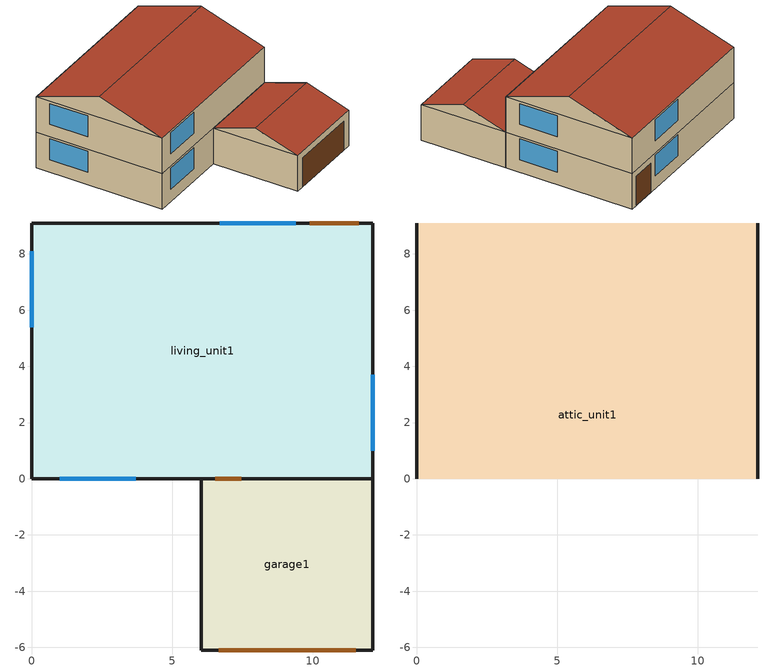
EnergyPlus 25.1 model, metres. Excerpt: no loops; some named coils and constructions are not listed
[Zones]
living_unit1
 floor adiabatic (Interior Floor): 0,0 0,9.1 12.13,9.1 12.13,0 z2.6
 floor ground (Interior Floor): 0,0 0,9.1 12.13,9.1 12.13,0 z0.01
 wall outside (Exterior Wall): 12.13,0 12.13,9.1 0,9.1 0,0 6.04,0 z0.01:2.6; 0,0 12.13,0 12.13,9.1 0,9.1 0,0 z2.6:5.19
 wall to garage1 (Exterior Wall): 6.04,0 12.13,0 z0.01:2.6
 window (Exterior Window): 1,0 3.71,0 / 9.39,9.1 6.68,9.1 / 12.13,1 12.13,3.71 / 0,8.1 0,5.39 z0.92:2.45; 1,0 3.71,0 / 9.39,9.1 6.68,9.1 / 12.13,1 12.13,3.71 / 0,8.1 0,5.39 z3.52:5.04
 door (Exterior Door): 11.63,9.1 9.89,9.1 z0.01:2.14
 door inside (Exterior Door): 6.54,0 7.45,0 z0.01:2.14
 ceiling to attic_unit1 (Interior Ceiling): 0,0 12.13,0 12.13,9.1 0,9.1 z5.19
garage1
 floor ground (Interior Floor): 6.04,-6.1 6.04,0 12.13,0 12.13,-6.1 z0.01
 wall outside (Gable_end): 6.04,0 6.04,-6.1 12.13,-6.1 12.13,0 z0.01:2.6; 12.13,-6.1,2.6 12.13,0,2.6 12.13,-3.05,3.61; 6.04,0,2.6 6.04,-6.1,2.6 6.04,-3.05,3.61
 door (Exterior Door): 6.65,-6.1 11.52,-6.1 z0.01:2.14
 roof outside (Exterior Roof): 6.04,-6.1,2.6 12.13,-6.1,2.6 12.13,-3.05,3.61 6.04,-3.05,3.61; 12.13,0,2.6 6.04,0,2.6 6.04,-3.05,3.61 12.13,-3.05,3.61
attic_unit1
 wall outside (Gable_end): 12.13,0,5.19 12.13,9.1,5.19 12.13,4.55,6.7; 0,9.1,5.19 0,0,5.19 0,4.55,6.7
 roof outside (Exterior Roof): 0,0,5.19 12.13,0,5.19 12.13,4.55,6.7 0,4.55,6.7; 12.13,9.1,5.19 0,9.1,5.19 0,4.55,6.7 12.13,4.55,6.7
[Schedule:Day:Hourly]
LightingDay: 0.0625, 0.0625, 0.0625, 0.0625, 0.1875, 0.390625, 0.4375, 0.390625, 0.171875, 0.117188, 0.117188, 0.117188, 0.117188, 0.117188, 0.117188, 0.203125, 0.4375, 0.609375, 0.820312, 0.984375, 1, 0.6875, 0.382812, 0.15625
ExteriorLightingDay: 1, 1, 1, 1, 1, 1, 0, 0, 0, 0, 0, 0, 0, 0, 0, 0, 0, 0, 1, 1, 1, 1, 1, 1
RefrigeratorDay: 0.8, 0.782696, 0.765594, 0.742857, 0.731388, 0.731388, 0.75996, 0.8, 0.817103, 0.828571, 0.8, 0.8, 0.839839, 0.839839, 0.828571, 0.839839, 0.885714, 0.971429, 1, 0.971429, 0.942857, 0.925553, 0.885714, 0.828571
MiscPlugLoadDay: 0.60749, 0.559339, 0.552853, 0.545071, 0.524481, 0.585279, 0.676232, 0.718547, 0.60749, 0.517023, 0.529183, 0.529345, 0.520428, 0.538424, 0.568742, 0.600357, 0.710117, 0.862678, 0.936608, 0.966764, 1, 0.976654, 0.845169, 0.734436
CookingRangeDay: 0.0471585, 0.0471585, 0.0235459, 0.0235459, 0.0471585, 0.0707044, 0.165088, 0.283018, 0.306564, 0.320771, 0.283018, 0.330176, 0.377335, 0.306564, 0.292423, 0.377335, 0.613194, 1, 0.778348, 0.400947, 0.235859, 0.165088, 0.103722, 0.0707044
DishwasherWeekday_flow_sch: 0.0732349, 0.0325383, 0.0243798, 0.0162691, 0.0162691, 0.0488074, 0.0976625, 0.146518, 0.276814, 0.309352, 0.268655, 0.227959, 0.195373, 0.2198, 0.179104, 0.170945, 0.179104, 0.236069, 0.415221, 0.5292, 0.43149, 0.31751, 0.211642, 0.146518
DishwasherWeekend_flow_sch: 0.078466, 0.0348624, 0.0261213, 0.0174312, 0.0174312, 0.0522936, 0.104638, 0.156983, 0.296586, 0.331449, 0.287845, 0.244241, 0.209328, 0.2355, 0.191897, 0.183156, 0.191897, 0.252931, 0.444879, 0.567, 0.46231, 0.34019, 0.226759, 0.156983
DishwasherVacation_flow_sch; DishwasherVacation_equip_sch; ClothesWasherVacation_flow_sch; ClothesWasherVacation_equip_sch; ClothesDryerVacation: 0, 0, 0, 0, 0, 0, 0, 0, 0, 0, 0, 0, 0, 0, 0, 0, 0, 0, 0, 0, 0, 0, 0, 0
DishwasherWeekday_equip_sch: 0.129162, 0.0573867, 0.042998, 0.0286934, 0.0286934, 0.0860801, 0.172244, 0.258408, 0.488208, 0.545594, 0.473819, 0.402044, 0.344573, 0.387655, 0.315879, 0.301491, 0.315879, 0.416348, 0.732312, 0.933333, 0.761005, 0.559983, 0.373266, 0.258408
DishwasherWeekend_equip_sch: 0.138388, 0.0614858, 0.0460692, 0.0307429, 0.0307429, 0.0922286, 0.184547, 0.276866, 0.52308, 0.584565, 0.507663, 0.430761, 0.369185, 0.415344, 0.338442, 0.323026, 0.338442, 0.446087, 0.78462, 1, 0.815362, 0.599982, 0.399928, 0.276866
ClothesWasherWeekday_flow_sch: 0.0503457, 0.0402658, 0.0201059, 0.0201059, 0.0402658, 0.0604256, 0.120851, 0.261916, 0.392901, 0.463461, 0.453381, 0.402981, 0.362662, 0.322396, 0.282076, 0.261916, 0.271996, 0.261916, 0.261916, 0.261916, 0.261916, 0.251836, 0.171251, 0.0906654
ClothesWasherWeekend_flow_sch: 0.0615932, 0.0492613, 0.0245977, 0.0245977, 0.0492613, 0.073925, 0.14785, 0.32043, 0.480677, 0.567, 0.554668, 0.493009, 0.443682, 0.39442, 0.345093, 0.32043, 0.332761, 0.32043, 0.32043, 0.32043, 0.32043, 0.308098, 0.209509, 0.11092
ClothesWasherWeekday_equip_sch: 0.0887931, 0.0710155, 0.0354602, 0.0354602, 0.0710155, 0.106571, 0.213142, 0.461934, 0.692948, 0.817391, 0.799614, 0.710725, 0.639615, 0.568599, 0.497489, 0.461934, 0.479711, 0.461934, 0.461934, 0.461934, 0.461934, 0.444156, 0.30203, 0.159904
ClothesWasherWeekend_equip_sch: 0.10863, 0.0868807, 0.0433822, 0.0433822, 0.0868807, 0.130379, 0.260758, 0.565131, 0.847755, 1, 0.978251, 0.869505, 0.782508, 0.695627, 0.60863, 0.565131, 0.586881, 0.565131, 0.565131, 0.565131, 0.565131, 0.543382, 0.369505, 0.195627
ClothesDryerWeekday: 0.0996819, 0.0598091, 0.0398727, 0.0199364, 0.0398727, 0.0598091, 0.159491, 0.318982, 0.486427, 0.685791, 0.785473, 0.817391, 0.7456, 0.677837, 0.610073, 0.578155, 0.558218, 0.546236, 0.518346, 0.510391, 0.5263, 0.546236, 0.4386, 0.239236
ClothesDryerWeekend: 0.121951, 0.0731707, 0.0487805, 0.0243902, 0.0487805, 0.0731707, 0.195122, 0.390244, 0.595097, 0.839, 0.960951, 1, 0.91217, 0.829268, 0.746366, 0.707317, 0.682927, 0.668268, 0.634146, 0.624415, 0.643878, 0.668268, 0.536585, 0.292683
[Schedule:Compact]
inf_sch: Through: 12/31, For: AllDays, Until: 24:00, 1
[AirflowNetwork:SimulationControl]
House AirflowNetwork: AirflowNetwork Control=MultizoneWithDistribution; Wind Pressure Coefficient Type=SurfaceAverageCalculation; Building Type=LOWRISE; Maximum Number of Iterations=500; Relative Airflow Convergence Tolerance=0.001; Absolute Airflow Convergence Tolerance=1e-05; Convergence Acceleration Limit=0; Azimuth Angle of Long Axis of Building=0; Ratio of Building Width Along Short Axis to Width Along Long Axis=0.75; Allow Unsupported Zone Equipment=Yes
[AirflowNetwork:MultiZone:Zone] Indoor and Outdoor Temperature Difference Upper Limit for Minimum Venting Open Factor=100; Indoor and Outdoor Enthalpy Difference Upper Limit for Minimum Venting Open Factor=300000
Name | Ventilation Control Mode | Minimum Venting Open Factor | Indoor and Outdoor Temperature Difference Lower Limit For Maximum Venting Open Factor | Indoor and Outdoor Enthalpy Difference Lower Limit For Maximum Venting Open Factor | Venting Availability Schedule
living_unit1; garage1 | NoVent | 0 | 0 | 0
attic_unit1 | Constant |  |  |  | inf_sch
[AirflowNetwork:MultiZone:Surface] WindowDoor Opening Factor or Crack Factor=1
Name | Leakage Component | Ventilation Control Mode | Minimum Venting Open Factor | Indoor and Outdoor Temperature Difference Upper Limit for Minimum Venting Open Factor | Indoor and Outdoor Enthalpy Difference Upper Limit for Minimum Venting Open Factor | Venting Availability Schedule
Roof_front_unit1 | AtticVent | Constant | 0 | 100 | 300000 | inf_sch
Roof_back_unit1; Roof_right_unit1; Roof_left_unit1 | AtticVent | Constant |  | 100 | 300000 | inf_sch
Roof_front_garage1; Roof_back_garage1 | ZoneLeak_GarageRoof | NoVent
Roof_right_garage1; Roof_left_garage1 | ZoneLeak_GarageGable | NoVent
Wall_ldf_1.garage1 | ZoneLeak_GarageShortWall | NoVent
Wall_ldb_1.garage1 | ZoneLeak_GarageSharedWall | NoVent
Wall_sdl_1.garage1; Wall_sdr_1.garage1 | ZoneLeak_GarageLongWall | NoVent
ceiling_unit1 | ZoneLeak_Ceiling | NoVent
Wall_ldf_1.unit1; Wall_ldb_1.unit1; Wall_ldf_2.unit1; Wall_ldb_2.unit1 | ZoneLeak_LongWall | NoVent
Wall_sdl_1.unit1; Wall_sdr_1.unit1; Wall_sdr_2.unit1; Wall_sdl_2.unit1 | ZoneLeak_ShortWall | NoVent
[AirflowNetwork:MultiZone:Surface:EffectiveLeakageArea] Discharge Coefficient=1.15; Reference Pressure Difference=4; Air Mass Flow Exponent=0.65
Name | Effective Leakage Area
ZoneLeak_LongWall | 0.00340012
ZoneLeak_ShortWall | 0.00255009
ZoneLeak_Ceiling | 0.0119394
ZoneLeak_Floor | 1e-05
AtticVent; CrawlVent | 0.37
ZoneLeak_GarageSharedWall | 0.00170832
ZoneLeak_NonGarageWall | 0.00169181
ZoneLeak_GarageLongWall; ZoneLeak_GarageShortWall; ZoneLeak_GarageRoof | 0.00372286
ZoneLeak_GarageGable | 0.00186143
[AirflowNetwork:Distribution:Node] Node Height=3
Name | Component Object Type or Node Type
EquipmentInletNode_unit1; ZoneSupplyNode_unit1; ZoneSupplyRegisterNode_unit1 ATInlet; ZoneSupplyRegisterNode_unit1; ZoneOutletNode_unit1; ZoneReturnNode_unit1; MainReturnNode_unit1; MainInletNode_unit1; FanOutletNode_unit1; HeatingInletNode_unit1; HeatingOutletNode_unit1; SuppHeatingInletNode_unit1 | Other
SplitterNode_unit1 | AirLoopHVAC:ZoneSplitter
MixerNode_unit1 | AirLoopHVAC:ZoneMixer
[AirflowNetwork:Distribution:Component:LeakageRatio] Maximum Flow Rate=0.566; Reference Pressure Difference=25; Air Mass Flow Exponent=0.65
Name | Effective Leakage Ratio
SupplyLeak1 | 0.00265041
SupplyLeak2 | 0.0369732
ReturnLeak1 | 0.033717
ReturnLeak2 | 0.00590662
[AirflowNetwork:Distribution:Component:Duct] Heat Transmittance Coefficient UFactor for Duct Wall Construction=0.709825; Overall Moisture Transmittance Coefficient from Air to Air=1e-07
Name | Duct Length | Hydraulic Diameter | Cross Section Area | Surface Roughness | Coefficient for Local Dynamic Loss Due to Fitting
MainTrunk_unit1 | 2 | 0.594903 | 0.277996 | 0.0009 | 0.01
ZoneSupply1_unit1 | 1 | 0.594903 | 0.277996 | 0.0009 | 10
ZoneSupply2_unit1 | 13.95 | 0.594903 | 0.277996 | 0.0009 | 10
ZoneReturn1_unit1 | 6.85 | 0.532098 | 0.222397 | 0.0009 | 9
ZoneReturn2_unit1 | 1.2 | 0.532098 | 0.222397 | 0.0009 | 9
ZoneSupplyLink2_unit1 ATInlet Duct | 0.0001 | 0.594903 | 0.277996 | 0.0009 | 0
MainReturn_unit1 | 1 | 0.532098 | 0.222397 | 0.0009 | 0.01
AirLoopReturn_unit1 | 0.1 | 0.532098 | 0.222397 | 0.0001 | 0
AirLoopSupply_unit1; ZoneConnectionDuct_unit1 | 0.1 | 0.594903 | 0.277996 | 0.0001 | 0
[AirflowNetwork:Distribution:Component:Fan]
Fan=Supply Fan_unit1
[AirflowNetwork:Distribution:Component:Coil] Air Path Length=0.1; Air Path Hydraulic Diameter=1
Name | Coil
 | ASIHP Heat Pump ACDXCoil 1_unit1
 | ASIHP Heat Pump DX Heating Coil 1_unit1
 | Supp Heating Coil_unit1
[AirflowNetwork:Distribution:Linkage]
Name | Node 1 | Node 2 | Component | Thermal Zone
MainSupplyLink_unit1 | EquipmentInletNode_unit1 | SplitterNode_unit1 | MainTrunk_unit1 | attic_unit1
ZoneSupplyLink_unit1 | SplitterNode_unit1 | ZoneSupplyNode_unit1 | ZoneSupply1_unit1 | attic_unit1
ZoneSupplyLink2_unit1 | ZoneSupplyNode_unit1 | ZoneSupplyRegisterNode_unit1 ATInlet | ZoneSupply2_unit1 | living_unit1
ZoneSupplyLink2_unit1 ATInlet | ZoneSupplyRegisterNode_unit1 ATInlet | ZoneSupplyRegisterNode_unit1 | ZoneSupplyLink2_unit1 ATInlet Duct | living_unit1
ZoneSupplyConnectionLink_unit1 | ZoneSupplyRegisterNode_unit1 | living_unit1 | ZoneConnectionDuct_unit1
ZoneReturnConnectionLink_unit1 | living_unit1 | ZoneOutletNode_unit1 | ZoneConnectionDuct_unit1
ZoneReturnLink1_unit1 | Zoneoutletnode_unit1 | ZoneReturnNode_unit1 | ZoneReturn1_unit1 | living_unit1
ZoneReturnLink2_unit1 | ZoneReturnNode_unit1 | MixerNode_unit1 | ZoneReturn2_unit1 | attic_unit1
MainReturnLink_unit1 | MixerNode_unit1 | MainReturnNode_unit1 | MainReturn_unit1 | attic_unit1
SystemReturnLink_unit1 | MainReturnNode_unit1 | MainInletNode_unit1 | AirLoopReturn_unit1
SupplyFanLink_unit1 | MainInletNode_unit1 | FanOutletNode_unit1 | Supply Fan_unit1
CoolingCoilLink_unit1 | FanOutletNode_unit1 | HeatingInletNode_unit1 | ASIHP Heat Pump ACDXCoil 1_unit1
EquipmentAirLoopLink_unit1 | HeatingOutletNode_unit1 | EquipmentInletNode_unit1 | AirLoopSupply_unit1
HeatingCoilLink_unit1 | HeatingInletNode_unit1 | SuppHeatingInletNode_unit1 | ASIHP Heat Pump DX Heating Coil 1_unit1
SuppHeatingCoilLink_unit1 | SuppHeatingInletNode_unit1 | HeatingOutletNode_unit1 | Supp Heating Coil_unit1
ZoneSupplyLeakLink_unit1 | ZoneSupplyNode_unit1 | attic_unit1 | SupplyLeak1
ZoneSupplyLeakLink2_unit1 | ZoneSupplyRegisterNode_unit1 ATInlet | living_unit1 | SupplyLeak2
ZoneReturnLeakLink_unit1 | living_unit1 | ZoneReturnNode_unit1 | ReturnLeak1
ZoneReturnLeakLink2_unit1 | attic_unit1 | ZoneReturnNode_unit1 | ReturnLeak2
